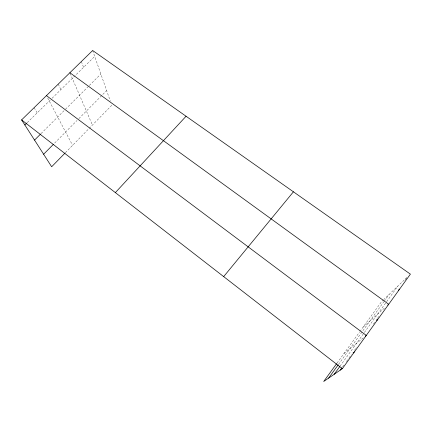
<?xml version="1.0" encoding="UTF-8"?>
<svg xmlns="http://www.w3.org/2000/svg" width="432" height="432" viewBox="0 0 432 432"><rect width="100%" height="100%" fill="white"/><g stroke="black" fill="none" stroke-linecap="round" stroke-linejoin="round"><path stroke-width="0.32" stroke-dasharray="2.16 1.62" d="M342.592 366.887L344.504 364.23M346.415 361.579L348.716 358.387M349.094 357.858L351.394 354.672M354.488 350.374L356.821 347.134M373.405 324.113L374.938 321.98M376.11 320.355L377.287 318.724M377.676 318.184L379.237 316.013M405.27 279.877L407.236 277.155L383.94 299.354M338.521 364.397L383.821 301.784M384.21 301.25L389.216 294.327M340.022 366.206L363.976 333.023M364.37 332.483L386.203 302.243M386.597 301.693L397.877 286.07M336.992 363.15L359.5 332.095M359.894 331.549L381.629 301.558L383.481 299.797M65.362 152.744L111.769 105.278L111.348 104.08M54.68 143.057L76.988 120.517M78.867 118.622L106.634 90.563M41.072 133.58L65.038 109.701M65.491 109.247L88.884 85.941M89.348 85.477L100.856 74.012M27.216 122.65L50.204 100.089M52.061 98.269L94.711 56.398M363.053 327.186L384.453 308.07M343.953 353.543L363.35 337.802M34.117 107.676L37.152 112.898M47.704 98.015L72.598 145.346M58.25 84.11L60.874 89.613M70.124 73.31L92.421 125.069M81.346 61.549L83.587 67.316M92.653 50.501L110.3 101.077"/><path stroke-width="0.65" d="M340.297 370.078L341.825 367.951M336.604 363.685L323.692 381.499L342.365 368.653L410.4 274.136L92.653 50.501L21.6 119.902L51.656 166.763L64.908 153.209M328.585 378.13L338.137 364.927M334.201 374.269L339.633 366.741M223.673 276.61L293.425 191.808M115.36 192.613L186.062 116.246M43.616 154.229L53.298 144.455M34.544 140.087L40.608 134.044M24.851 124.972L26.746 123.115M398.358 290.266L399.649 289.073M387.769 305.105L388.714 304.263L69.881 72.749M376.709 320.468L377.595 319.712M365.299 336.22L366.287 335.421L46.451 95.629M353.068 352.922L354.429 351.891M21.6 119.902L342.365 368.653"/></g></svg>
